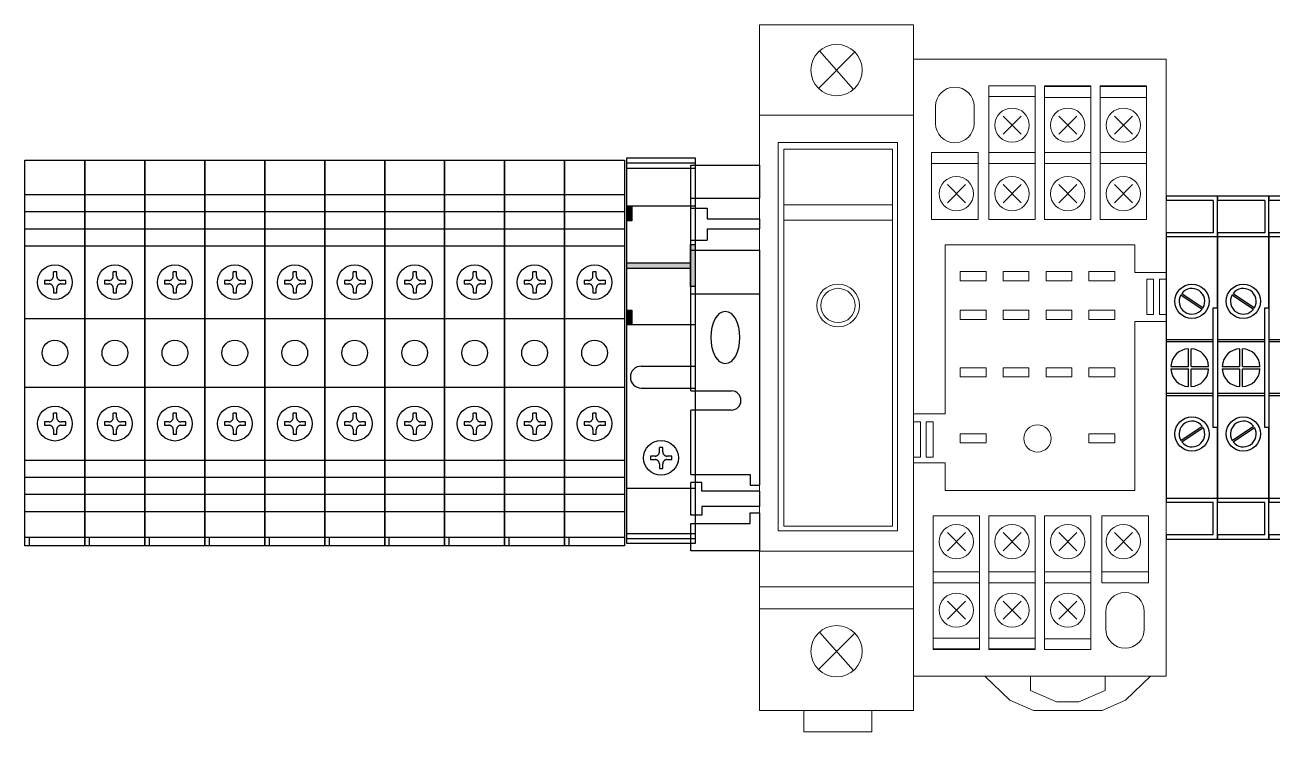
# Model space of a CAD drawing. Extents: x 310282 to 310982, y 295850 to 297850.
# Drawn here: x 310690.9 to 310836.5, y 296834.7 to 296917.2 of the extents above; entities that cross this region are included whole.
import ezdxf

# ---------------------------------------------------------------- set-up
doc = ezdxf.new("R2010")
doc.units = 0
doc.header["$MEASUREMENT"] = 0
doc.linetypes.add('ACAD_ISO02W100', pattern=[15, 12, -3])
for name, color, linetype in [('DIM', 1, 'Continuous'), ('DIMMENSION', 7, 'Continuous'), ('Layer1', 7, 'Continuous'), ('文字', 3, 'Continuous')]:
    doc.layers.add(name, color=color, linetype=linetype)

# ---------------------------------------------------------------- blocks, each defined once
blk = doc.blocks.new('69714707723d04b10-3cc3-43d9-97f8-1a0cc00e302f')
for points in [[(4.76, -208.47), (4.76, -207.87), (3.01, -207.87), (3.01, -208.47)], [(9.62, -215.32), (10.28, -215.32), (10.28, -207.87), (9.62, -207.87)], [(15.15, -207.87), (15.15, -208.47), (16.9, -208.47), (16.9, -207.87)], [(7.5, -215.32), (7.5, -215.87), (12.4, -215.87), (12.4, -215.32)]]:
    blk.add_hatch(color=7).paths.add_polyline_path(points)
at = {"color": 1}
for p, q in [((-21.75, -138.09), (-22.75, -138.09)), ((-21.75, -137.59), (-21.75, -144.59)), ((-18.75, -137.59), (-18.75, -144.59)), ((-16.75, -137.59), (-16.75, -144.59)), ((-14.75, -137.59), (-14.75, -144.59)), ((-12.75, -137.59), (-12.75, -144.59)), ((-4.25, -137.59), (-4.25, -144.59)), ((3.75, -137.59), (3.75, -144.59)), ((12.25, -137.59), (12.25, -144.59)), ((14.25, -137.59), (14.25, -144.59)), ((16.25, -137.59), (16.25, -144.59)), ((18.25, -137.59), (18.25, -144.59)), ((-21.75, -173.1), (-22.75, -173.1)), ((-21.75, -172.6), (-21.75, -179.6)), ((-18.75, -172.6), (-18.75, -179.6)), ((-16.75, -172.6), (-16.75, -179.6)), ((-14.75, -172.6), (-14.75, -179.6)), ((-12.75, -172.6), (-12.75, -179.6)), ((-4.25, -172.6), (-4.25, -179.6)), ((3.75, -172.6), (3.75, -179.6)), ((12.25, -172.6), (12.25, -179.6)), ((14.25, -172.6), (14.25, -179.6)), ((16.25, -172.6), (16.25, -179.6)), ((18.25, -172.6), (18.25, -179.6))]:
    blk.add_line(p, q, dxfattribs=at)
at = {"color": 7}
for p, q in [((-21.75, -145.09), (-22.75, -145.09)), ((-21.75, -144.59), (-21.75, -151.59)), ((-18.75, -144.59), (-18.75, -151.59)), ((-16.75, -144.59), (-16.75, -151.59)), ((-14.75, -144.59), (-14.75, -151.59)), ((-12.75, -144.59), (-12.75, -151.59)), ((-4.25, -144.59), (-4.25, -151.59)), ((3.75, -144.59), (3.75, -151.59)), ((12.25, -144.59), (12.25, -151.59)), ((14.25, -144.59), (14.25, -151.59)), ((16.25, -144.59), (16.25, -151.59)), ((18.25, -144.59), (18.25, -151.59)), ((-21.75, -158.6), (-21.75, -165.6)), ((-18.75, -158.6), (-18.75, -165.6)), ((-16.75, -158.6), (-16.75, -165.6)), ((-14.75, -158.6), (-14.75, -165.6)), ((-12.75, -158.6), (-12.75, -165.6)), ((-4.25, -158.6), (-4.25, -165.6)), ((3.75, -158.6), (3.75, -165.6)), ((12.25, -158.6), (12.25, -165.6)), ((14.25, -158.6), (14.25, -165.6)), ((16.25, -158.6), (16.25, -165.6)), ((18.25, -158.6), (18.25, -165.6)), ((-21.75, -159.1), (-22.75, -159.1)), ((-21.75, -180.1), (-22.75, -180.1)), ((-21.75, -179.6), (-21.75, -186.6)), ((-18.75, -179.6), (-18.75, -186.6)), ((-16.75, -179.6), (-16.75, -186.6)), ((-14.75, -179.6), (-14.75, -186.6)), ((-12.75, -179.6), (-12.75, -186.6)), ((-4.25, -179.6), (-4.25, -186.6)), ((3.75, -179.6), (3.75, -186.6)), ((12.25, -179.6), (12.25, -186.6)), ((14.25, -179.6), (14.25, -186.6)), ((16.25, -179.6), (16.25, -186.6)), ((18.25, -179.6), (18.25, -186.6)), ((-21.75, -193.6), (-21.75, -200.6)), ((-18.75, -193.6), (-18.75, -200.6)), ((-16.75, -193.6), (-16.75, -200.6)), ((-14.75, -193.6), (-14.75, -200.6)), ((-12.75, -193.6), (-12.75, -200.6)), ((-4.25, -193.6), (-4.25, -200.6)), ((3.75, -193.6), (3.75, -200.6)), ((12.25, -193.6), (12.25, -200.6)), ((14.25, -193.6), (14.25, -200.6)), ((16.25, -193.6), (16.25, -200.6)), ((18.25, -193.6), (18.25, -200.6)), ((-21.75, -194.1), (-22.75, -194.1))]:
    blk.add_line(p, q, dxfattribs=at)
at = {"color": 4}
for p, q in [((-21.75, -152.09), (-22.75, -152.09)), ((-21.75, -151.59), (-21.75, -158.6)), ((-18.75, -151.59), (-18.75, -158.6)), ((-16.75, -151.59), (-16.75, -158.6)), ((-14.75, -151.59), (-14.75, -158.6)), ((-12.75, -151.59), (-12.75, -158.6)), ((-4.25, -151.59), (-4.25, -158.6)), ((3.75, -151.59), (3.75, -158.6)), ((12.25, -151.59), (12.25, -158.6)), ((14.25, -151.59), (14.25, -158.6)), ((16.25, -151.59), (16.25, -158.6)), ((18.25, -151.59), (18.25, -158.6)), ((-21.75, -187.1), (-22.75, -187.1)), ((-21.75, -186.6), (-21.75, -193.6)), ((-18.75, -186.6), (-18.75, -193.6)), ((-16.75, -186.6), (-16.75, -193.6)), ((-14.75, -186.6), (-14.75, -193.6)), ((-12.75, -186.6), (-12.75, -193.6)), ((-4.25, -186.6), (-4.25, -193.6)), ((3.75, -186.6), (3.75, -193.6)), ((12.25, -186.6), (12.25, -193.6)), ((14.25, -186.6), (14.25, -193.6)), ((16.25, -186.6), (16.25, -193.6)), ((18.25, -186.6), (18.25, -193.6))]:
    blk.add_line(p, q, dxfattribs=at)
at = {"color": 3}
for p, q in [((-21.75, -165.6), (-21.75, -172.6)), ((-18.75, -165.6), (-18.75, -172.6)), ((-16.75, -165.6), (-16.75, -172.6)), ((-14.75, -165.6), (-14.75, -172.6)), ((-12.75, -165.6), (-12.75, -172.6)), ((-4.25, -165.6), (-4.25, -172.6)), ((3.75, -165.6), (3.75, -172.6)), ((12.25, -165.6), (12.25, -172.6)), ((14.25, -165.6), (14.25, -172.6)), ((16.25, -165.6), (16.25, -172.6)), ((18.25, -165.6), (18.25, -172.6)), ((-21.75, -166.1), (-22.75, -166.1)), ((-21.75, -200.6), (-21.75, -207.61)), ((-18.75, -200.6), (-18.75, -207.61)), ((-16.75, -200.6), (-16.75, -207.61)), ((-14.75, -200.6), (-14.75, -207.61)), ((-12.75, -200.6), (-12.75, -207.61)), ((-4.25, -200.6), (-4.25, -207.61)), ((3.75, -200.6), (3.75, -207.61)), ((12.25, -200.6), (12.25, -207.61)), ((14.25, -200.6), (14.25, -207.61)), ((16.25, -200.6), (16.25, -207.61)), ((18.25, -200.6), (18.25, -207.61)), ((-21.75, -201.1), (-22.75, -201.1))]:
    blk.add_line(p, q, dxfattribs=at)
at = {"color": 0}
for p, q in [((-21.91, -207.87), (-21.91, -215.87)), ((-21.31, -207.87), (-21.31, -215.87)), ((-16.02, -207.87), (-16.02, -215.87)), ((21.33, -207.87), (21.33, -215.87)), ((21.92, -207.87), (21.92, -215.87)), ((-4.35, -209.57), (-4.35, -215.87)), ((-1.78, -209.57), (-1.78, -215.87))]:
    blk.add_line(p, q, dxfattribs=at)
at = {"color": 1, "elevation": 0}
for points in [[(22.25, -137.59), (22.25, -144.59), (-22.75, -144.59), (-22.75, -137.59)], [(22.25, -172.6), (22.25, -179.6), (-22.75, -179.6), (-22.75, -172.6)]]:
    blk.add_lwpolyline(points, close=True, dxfattribs=at)
at = {"color": 7, "elevation": 0}
for points in [[(22.25, -144.59), (22.25, -151.59), (-22.75, -151.59), (-22.75, -144.59)], [(22.25, -158.6), (22.25, -165.6), (-22.75, -165.6), (-22.75, -158.6)], [(22.25, -179.6), (22.25, -186.6), (-22.75, -186.6), (-22.75, -179.6)], [(22.25, -193.6), (22.25, -200.6), (-22.75, -200.6), (-22.75, -193.6)]]:
    blk.add_lwpolyline(points, close=True, dxfattribs=at)
at = {"color": 4, "elevation": 0}
for points in [[(22.25, -151.59), (22.25, -158.6), (-22.75, -158.6), (-22.75, -151.59)], [(22.25, -186.6), (22.25, -193.6), (-22.75, -193.6), (-22.75, -186.6)]]:
    blk.add_lwpolyline(points, close=True, dxfattribs=at)
at = {"color": 3, "elevation": 0}
for points in [[(22.25, -165.6), (22.25, -172.6), (-22.75, -172.6), (-22.75, -165.6)], [(22.25, -200.6), (22.25, -207.61), (-22.75, -207.61), (-22.75, -200.6)]]:
    blk.add_lwpolyline(points, close=True, dxfattribs=at)
at = {"color": 0, "elevation": 0}
for points in [[(22.5, -207.87), (22.5, -215.87), (-22.5, -215.87), (-22.5, -207.87)], [(16.9, -207.87), (16.9, -215.87), (3.01, -215.87), (3.01, -207.87)], [(4.76, -207.87), (4.76, -208.47), (3.01, -208.47), (3.01, -207.87)], [(10.28, -207.87), (10.28, -215.32), (9.62, -215.32), (9.62, -207.87)], [(16.9, -207.87), (16.9, -208.47), (15.15, -208.47), (15.15, -207.87)], [(12.4, -215.32), (12.4, -215.87), (7.5, -215.87), (7.5, -215.32)]]:
    blk.add_lwpolyline(points, close=True, dxfattribs=at)
at = {"color": 1}
for centre in [(-0.25, -141.09), (-0.25, -176.1)]:
    blk.add_circle(centre, 1.5, dxfattribs=at)
at = {"color": 7}
for centre in [(-0.25, -148.09), (-0.25, -162.1), (-0.25, -183.1), (-0.25, -197.1)]:
    blk.add_circle(centre, 1.5, dxfattribs=at)
at = {"color": 4}
for centre in [(-0.25, -155.1), (-0.25, -190.1)]:
    blk.add_circle(centre, 1.5, dxfattribs=at)
at = {"color": 3}
for centre in [(-0.25, -169.1), (-0.25, -204.11)]:
    blk.add_circle(centre, 1.5, dxfattribs=at)
at = {"color": 0}
blk.add_arc((-3.07, -209.57), 1.28, 0, 180, dxfattribs=at)
at = {"layer": 'Layer1', "color": 1, "lineweight": -3, "ltscale": 50}
for centre in [(-8.5, -141.09), (8, -141.09), (-8.5, -176.1), (8, -176.1)]:
    blk.add_circle(centre, 2.03, dxfattribs=at)
at = {"layer": 'Layer1', "color": 7, "lineweight": -3, "ltscale": 50}
for centre in [(-8.5, -148.09), (8, -148.09), (-8.5, -162.1), (8, -162.1), (-8.5, -183.1), (8, -183.1), (-8.5, -197.1), (8, -197.1), (-12.5, -211.87)]:
    blk.add_circle(centre, 2.03, dxfattribs=at)
at = {"layer": 'Layer1', "color": 4, "lineweight": -3, "ltscale": 50}
for centre in [(-8.5, -155.1), (8, -155.1), (-8.5, -190.1), (8, -190.1)]:
    blk.add_circle(centre, 2.03, dxfattribs=at)
at = {"layer": 'Layer1', "color": 3, "lineweight": -3, "ltscale": 50}
for centre in [(-8.5, -169.1), (8, -169.1), (-8.5, -204.11), (8, -204.11)]:
    blk.add_circle(centre, 2.03, dxfattribs=at)
at = {"layer": '文字', "color": 1, "linetype": 'ACAD_ISO02W100'}
for p, q in [((-9.2, -140.91), (-9.75, -140.91)), ((-9.75, -140.91), (-9.75, -141.3)), ((-8.69, -139.89), (-8.69, -140.4)), ((-8.3, -139.89), (-8.69, -139.89)), ((-8.3, -140.4), (-8.3, -139.89)), ((-7.79, -140.91), (-7.28, -140.91)), ((-7.28, -141.3), (-7.28, -140.91)), ((7.3, -140.91), (6.75, -140.91)), ((6.75, -140.91), (6.75, -141.3)), ((7.81, -139.89), (7.81, -140.4)), ((8.2, -139.89), (7.81, -139.89)), ((8.2, -140.4), (8.2, -139.89)), ((8.71, -140.91), (9.22, -140.91)), ((9.22, -141.3), (9.22, -140.91)), ((-9.75, -141.3), (-9.2, -141.3)), ((-8.69, -141.81), (-8.69, -142.36)), ((-8.69, -142.36), (-8.3, -142.36)), ((-8.3, -142.36), (-8.3, -141.81)), ((-7.79, -141.3), (-7.28, -141.3)), ((6.75, -141.3), (7.3, -141.3)), ((7.81, -141.81), (7.81, -142.36)), ((7.81, -142.36), (8.2, -142.36)), ((8.2, -142.36), (8.2, -141.81)), ((8.71, -141.3), (9.22, -141.3)), ((-9.2, -175.91), (-9.75, -175.91)), ((-9.75, -175.91), (-9.75, -176.31)), ((-8.69, -174.89), (-8.69, -175.4)), ((-8.3, -174.89), (-8.69, -174.89)), ((-8.3, -175.4), (-8.3, -174.89)), ((-7.79, -175.91), (-7.28, -175.91)), ((-7.28, -176.31), (-7.28, -175.91)), ((7.3, -175.91), (6.75, -175.91)), ((6.75, -175.91), (6.75, -176.31)), ((7.81, -174.89), (7.81, -175.4)), ((8.2, -174.89), (7.81, -174.89)), ((8.2, -175.4), (8.2, -174.89)), ((8.71, -175.91), (9.22, -175.91)), ((9.22, -176.31), (9.22, -175.91)), ((-9.75, -176.31), (-9.2, -176.31)), ((-8.69, -176.82), (-8.69, -177.37)), ((-8.69, -177.37), (-8.3, -177.37)), ((-8.3, -177.37), (-8.3, -176.82)), ((-7.79, -176.31), (-7.28, -176.31)), ((6.75, -176.31), (7.3, -176.31)), ((7.81, -176.82), (7.81, -177.37)), ((7.81, -177.37), (8.2, -177.37)), ((8.2, -177.37), (8.2, -176.82)), ((8.71, -176.31), (9.22, -176.31))]:
    blk.add_line(p, q, dxfattribs=at)
at = {"layer": '文字', "color": 7, "linetype": 'ACAD_ISO02W100'}
for p, q in [((-8.69, -146.89), (-8.69, -147.4)), ((-8.3, -146.89), (-8.69, -146.89)), ((-8.3, -147.4), (-8.3, -146.89)), ((7.81, -146.89), (7.81, -147.4)), ((8.2, -146.89), (7.81, -146.89)), ((8.2, -147.4), (8.2, -146.89)), ((-9.2, -147.91), (-9.75, -147.91)), ((-9.75, -147.91), (-9.75, -148.3)), ((-9.75, -148.3), (-9.2, -148.3)), ((-7.79, -147.91), (-7.28, -147.91)), ((-7.79, -148.3), (-7.28, -148.3)), ((-7.28, -148.3), (-7.28, -147.91)), ((7.3, -147.91), (6.75, -147.91)), ((6.75, -147.91), (6.75, -148.3)), ((6.75, -148.3), (7.3, -148.3)), ((8.71, -147.91), (9.22, -147.91)), ((8.71, -148.3), (9.22, -148.3)), ((9.22, -148.3), (9.22, -147.91)), ((-8.69, -148.81), (-8.69, -149.36)), ((-8.69, -149.36), (-8.3, -149.36)), ((-8.3, -149.36), (-8.3, -148.81)), ((7.81, -148.81), (7.81, -149.36)), ((7.81, -149.36), (8.2, -149.36)), ((8.2, -149.36), (8.2, -148.81)), ((-8.69, -160.89), (-8.69, -161.4)), ((-8.3, -160.89), (-8.69, -160.89)), ((-8.3, -161.4), (-8.3, -160.89)), ((7.81, -160.89), (7.81, -161.4)), ((8.2, -160.89), (7.81, -160.89)), ((8.2, -161.4), (8.2, -160.89)), ((-9.2, -161.91), (-9.75, -161.91)), ((-9.75, -161.91), (-9.75, -162.3)), ((-9.75, -162.3), (-9.2, -162.3)), ((-8.69, -162.81), (-8.69, -163.36)), ((-8.3, -163.36), (-8.3, -162.81)), ((-7.79, -161.91), (-7.28, -161.91)), ((-7.79, -162.3), (-7.28, -162.3)), ((-7.28, -162.3), (-7.28, -161.91)), ((7.3, -161.91), (6.75, -161.91)), ((6.75, -161.91), (6.75, -162.3)), ((6.75, -162.3), (7.3, -162.3)), ((7.81, -162.81), (7.81, -163.36)), ((8.2, -163.36), (8.2, -162.81)), ((8.71, -161.91), (9.22, -161.91)), ((8.71, -162.3), (9.22, -162.3)), ((9.22, -162.3), (9.22, -161.91)), ((-8.69, -163.36), (-8.3, -163.36)), ((7.81, -163.36), (8.2, -163.36)), ((-8.69, -181.9), (-8.69, -182.4)), ((-8.3, -181.9), (-8.69, -181.9)), ((-8.3, -182.4), (-8.3, -181.9)), ((7.81, -181.9), (7.81, -182.4)), ((8.2, -181.9), (7.81, -181.9)), ((8.2, -182.4), (8.2, -181.9)), ((-9.2, -182.91), (-9.75, -182.91)), ((-9.75, -182.91), (-9.75, -183.31)), ((-9.75, -183.31), (-9.2, -183.31)), ((-7.79, -182.91), (-7.28, -182.91)), ((-7.79, -183.31), (-7.28, -183.31)), ((-7.28, -183.31), (-7.28, -182.91)), ((7.3, -182.91), (6.75, -182.91)), ((6.75, -182.91), (6.75, -183.31)), ((6.75, -183.31), (7.3, -183.31)), ((8.71, -182.91), (9.22, -182.91)), ((8.71, -183.31), (9.22, -183.31)), ((9.22, -183.31), (9.22, -182.91)), ((-8.69, -183.82), (-8.69, -184.37)), ((-8.69, -184.37), (-8.3, -184.37)), ((-8.3, -184.37), (-8.3, -183.82)), ((7.81, -183.82), (7.81, -184.37)), ((7.81, -184.37), (8.2, -184.37)), ((8.2, -184.37), (8.2, -183.82)), ((-8.69, -195.9), (-8.69, -196.41)), ((-8.3, -195.9), (-8.69, -195.9)), ((-8.3, -196.41), (-8.3, -195.9)), ((7.81, -195.9), (7.81, -196.41)), ((8.2, -195.9), (7.81, -195.9)), ((8.2, -196.41), (8.2, -195.9)), ((-9.2, -196.92), (-9.75, -196.92)), ((-9.75, -196.92), (-9.75, -197.31)), ((-9.75, -197.31), (-9.2, -197.31)), ((-8.69, -197.82), (-8.69, -198.37)), ((-8.3, -198.37), (-8.3, -197.82)), ((-7.79, -196.92), (-7.28, -196.92)), ((-7.79, -197.31), (-7.28, -197.31)), ((-7.28, -197.31), (-7.28, -196.92)), ((7.3, -196.92), (6.75, -196.92)), ((6.75, -196.92), (6.75, -197.31)), ((6.75, -197.31), (7.3, -197.31)), ((7.81, -197.82), (7.81, -198.37)), ((8.2, -198.37), (8.2, -197.82)), ((8.71, -196.92), (9.22, -196.92)), ((8.71, -197.31), (9.22, -197.31)), ((9.22, -197.31), (9.22, -196.92)), ((-8.69, -198.37), (-8.3, -198.37)), ((7.81, -198.37), (8.2, -198.37)), ((-12.69, -210.66), (-12.69, -211.17)), ((-12.3, -210.66), (-12.69, -210.66)), ((-12.3, -211.17), (-12.3, -210.66)), ((-13.2, -211.68), (-13.75, -211.68)), ((-13.75, -211.68), (-13.75, -212.08)), ((-13.75, -212.08), (-13.2, -212.08)), ((-12.69, -212.58), (-12.69, -213.14)), ((-12.3, -213.14), (-12.3, -212.58)), ((-11.79, -211.68), (-11.27, -211.68)), ((-11.79, -212.08), (-11.27, -212.08)), ((-11.27, -212.08), (-11.27, -211.68)), ((-12.69, -213.14), (-12.3, -213.14))]:
    blk.add_line(p, q, dxfattribs=at)
at = {"layer": '文字', "color": 4, "linetype": 'ACAD_ISO02W100'}
for p, q in [((-8.69, -153.89), (-8.69, -154.4)), ((-8.3, -153.89), (-8.69, -153.89)), ((-8.3, -154.4), (-8.3, -153.89)), ((7.81, -153.89), (7.81, -154.4)), ((8.2, -153.89), (7.81, -153.89)), ((8.2, -154.4), (8.2, -153.89)), ((-9.2, -154.91), (-9.75, -154.91)), ((-9.75, -154.91), (-9.75, -155.3)), ((-9.75, -155.3), (-9.2, -155.3)), ((-8.69, -155.81), (-8.69, -156.36)), ((-8.3, -156.36), (-8.3, -155.81)), ((-7.79, -154.91), (-7.28, -154.91)), ((-7.79, -155.3), (-7.28, -155.3)), ((-7.28, -155.3), (-7.28, -154.91)), ((7.3, -154.91), (6.75, -154.91)), ((6.75, -154.91), (6.75, -155.3)), ((6.75, -155.3), (7.3, -155.3)), ((7.81, -155.81), (7.81, -156.36)), ((8.2, -156.36), (8.2, -155.81)), ((8.71, -154.91), (9.22, -154.91)), ((8.71, -155.3), (9.22, -155.3)), ((9.22, -155.3), (9.22, -154.91)), ((-8.69, -156.36), (-8.3, -156.36)), ((7.81, -156.36), (8.2, -156.36)), ((-8.69, -188.9), (-8.69, -189.41)), ((-8.3, -188.9), (-8.69, -188.9)), ((-8.3, -189.41), (-8.3, -188.9)), ((7.81, -188.9), (7.81, -189.41)), ((8.2, -188.9), (7.81, -188.9)), ((8.2, -189.41), (8.2, -188.9)), ((-9.2, -189.92), (-9.75, -189.92)), ((-9.75, -189.92), (-9.75, -190.31)), ((-9.75, -190.31), (-9.2, -190.31)), ((-7.79, -189.92), (-7.28, -189.92)), ((-7.79, -190.31), (-7.28, -190.31)), ((-7.28, -190.31), (-7.28, -189.92)), ((7.3, -189.92), (6.75, -189.92)), ((6.75, -189.92), (6.75, -190.31)), ((6.75, -190.31), (7.3, -190.31)), ((8.71, -189.92), (9.22, -189.92)), ((8.71, -190.31), (9.22, -190.31)), ((9.22, -190.31), (9.22, -189.92)), ((-8.69, -190.82), (-8.69, -191.37)), ((-8.69, -191.37), (-8.3, -191.37)), ((-8.3, -191.37), (-8.3, -190.82)), ((7.81, -190.82), (7.81, -191.37)), ((7.81, -191.37), (8.2, -191.37)), ((8.2, -191.37), (8.2, -190.82))]:
    blk.add_line(p, q, dxfattribs=at)
at = {"layer": '文字', "color": 3, "linetype": 'ACAD_ISO02W100'}
for p, q in [((-9.2, -168.91), (-9.75, -168.91)), ((-9.75, -168.91), (-9.75, -169.3)), ((-8.69, -167.89), (-8.69, -168.4)), ((-8.3, -167.89), (-8.69, -167.89)), ((-8.3, -168.4), (-8.3, -167.89)), ((-7.79, -168.91), (-7.28, -168.91)), ((-7.28, -169.3), (-7.28, -168.91)), ((7.3, -168.91), (6.75, -168.91)), ((6.75, -168.91), (6.75, -169.3)), ((7.81, -167.89), (7.81, -168.4)), ((8.2, -167.89), (7.81, -167.89)), ((8.2, -168.4), (8.2, -167.89)), ((8.71, -168.91), (9.22, -168.91)), ((9.22, -169.3), (9.22, -168.91)), ((-9.75, -169.3), (-9.2, -169.3)), ((-8.69, -169.81), (-8.69, -170.37)), ((-8.69, -170.37), (-8.3, -170.37)), ((-8.3, -170.37), (-8.3, -169.81)), ((-7.79, -169.3), (-7.28, -169.3)), ((6.75, -169.3), (7.3, -169.3)), ((7.81, -169.81), (7.81, -170.37)), ((7.81, -170.37), (8.2, -170.37)), ((8.2, -170.37), (8.2, -169.81)), ((8.71, -169.3), (9.22, -169.3)), ((-8.69, -202.9), (-8.69, -203.41)), ((-8.3, -202.9), (-8.69, -202.9)), ((-8.3, -203.41), (-8.3, -202.9)), ((7.81, -202.9), (7.81, -203.41)), ((8.2, -202.9), (7.81, -202.9)), ((8.2, -203.41), (8.2, -202.9)), ((-9.2, -203.92), (-9.75, -203.92)), ((-9.75, -203.92), (-9.75, -204.31)), ((-9.75, -204.31), (-9.2, -204.31)), ((-8.69, -204.82), (-8.69, -205.37)), ((-8.3, -205.37), (-8.3, -204.82)), ((-7.79, -203.92), (-7.28, -203.92)), ((-7.79, -204.31), (-7.28, -204.31)), ((-7.28, -204.31), (-7.28, -203.92)), ((7.3, -203.92), (6.75, -203.92)), ((6.75, -203.92), (6.75, -204.31)), ((6.75, -204.31), (7.3, -204.31)), ((7.81, -204.82), (7.81, -205.37)), ((8.2, -205.37), (8.2, -204.82)), ((8.71, -203.92), (9.22, -203.92)), ((8.71, -204.31), (9.22, -204.31)), ((9.22, -204.31), (9.22, -203.92)), ((-8.69, -205.37), (-8.3, -205.37)), ((7.81, -205.37), (8.2, -205.37))]:
    blk.add_line(p, q, dxfattribs=at)
at = {"layer": '文字', "color": 1, "linetype": 'ACAD_ISO02W100'}
for centre, start, end in [((-9.2, -140.4), 270, 0), ((-7.79, -140.4), 180, 270), ((7.3, -140.4), 270, 0), ((8.71, -140.4), 180, 270), ((-9.2, -141.81), 0, 90), ((-7.79, -141.81), 90, 180), ((7.3, -141.81), 0, 90), ((8.71, -141.81), 90, 180), ((-9.2, -175.4), 270, 0), ((-7.79, -175.4), 180, 270), ((7.3, -175.4), 270, 0), ((8.71, -175.4), 180, 270), ((-9.2, -176.82), 0, 90), ((-7.79, -176.82), 90, 180), ((7.3, -176.82), 0, 90), ((8.71, -176.82), 90, 180)]:
    blk.add_arc(centre, 0.509, start, end, dxfattribs=at)
at = {"layer": '文字', "color": 7, "linetype": 'ACAD_ISO02W100'}
for centre, start, end in [((-9.2, -147.4), 270, 0), ((-9.2, -148.81), 0, 90), ((-7.79, -147.4), 180, 270), ((-7.79, -148.81), 90, 180), ((7.3, -147.4), 270, 0), ((7.3, -148.81), 0, 90), ((8.71, -147.4), 180, 270), ((8.71, -148.81), 90, 180), ((-9.2, -161.4), 270, 0), ((-7.79, -161.4), 180, 270), ((7.3, -161.4), 270, 0), ((8.71, -161.4), 180, 270), ((-9.2, -162.81), 0, 90), ((-7.79, -162.81), 90, 180), ((7.3, -162.81), 0, 90), ((8.71, -162.81), 90, 180), ((-9.2, -182.4), 270, 0), ((-9.2, -183.82), 0, 90), ((-7.79, -182.4), 180, 270), ((-7.79, -183.82), 90, 180), ((7.3, -182.4), 270, 0), ((7.3, -183.82), 0, 90), ((8.71, -182.4), 180, 270), ((8.71, -183.82), 90, 180), ((-9.2, -196.41), 270, 0), ((-7.79, -196.41), 180, 270), ((7.3, -196.41), 270, 0), ((8.71, -196.41), 180, 270), ((-9.2, -197.82), 0, 90), ((-7.79, -197.82), 90, 180), ((7.3, -197.82), 0, 90), ((8.71, -197.82), 90, 180), ((-13.2, -211.17), 270, 0), ((-11.79, -211.17), 180, 270), ((-13.2, -212.58), 0, 90), ((-11.79, -212.58), 90, 180)]:
    blk.add_arc(centre, 0.509, start, end, dxfattribs=at)
at = {"layer": '文字', "color": 4, "linetype": 'ACAD_ISO02W100'}
for centre, start, end in [((-9.2, -154.4), 270, 0), ((-9.2, -155.81), 0, 90), ((-7.79, -154.4), 180, 270), ((-7.79, -155.81), 90, 180), ((7.3, -154.4), 270, 0), ((7.3, -155.81), 0, 90), ((8.71, -154.4), 180, 270), ((8.71, -155.81), 90, 180), ((-9.2, -189.41), 270, 0), ((-9.2, -190.82), 0, 90), ((-7.79, -189.41), 180, 270), ((-7.79, -190.82), 90, 180), ((7.3, -189.41), 270, 0), ((7.3, -190.82), 0, 90), ((8.71, -189.41), 180, 270), ((8.71, -190.82), 90, 180)]:
    blk.add_arc(centre, 0.509, start, end, dxfattribs=at)
at = {"layer": '文字', "color": 3, "linetype": 'ACAD_ISO02W100'}
for centre, start, end in [((-9.2, -168.4), 270, 0), ((-7.79, -168.4), 180, 270), ((7.3, -168.4), 270, 0), ((8.71, -168.4), 180, 270), ((-9.2, -169.81), 0, 90), ((-7.79, -169.81), 90, 180), ((7.3, -169.81), 0, 90), ((8.71, -169.81), 90, 180), ((-9.2, -203.41), 270, 0), ((-7.79, -203.41), 180, 270), ((7.3, -203.41), 270, 0), ((8.71, -203.41), 180, 270), ((-9.2, -204.82), 0, 90), ((-7.79, -204.82), 90, 180), ((7.3, -204.82), 0, 90), ((8.71, -204.82), 90, 180)]:
    blk.add_arc(centre, 0.509, start, end, dxfattribs=at)
blk = doc.blocks.new('929031360ec87971d-3d72-45e4-801c-d9072299594a')
at = {"ltscale": 10}
for p, q in [((-73.75, -1.45), (-73.75, 24.89)), ((-73.75, 21.05), (-65.75, 21.05)), ((-12.75, 20.76), (-18.25, 20.76)), ((-12.75, 20.76), (-12.75, 17.01)), ((-6.75, 20.76), (-12.25, 20.76)), ((-6.75, 20.76), (-6.75, 17.01)), ((-0.75, 20.76), (-6.25, 20.76)), ((-73.75, 19.89), (-71.85, 19.89)), ((-71.85, 19.89), (-71.85, 18.64)), ((-71.85, 18.64), (-65.75, 18.64)), ((-73.75, 16.13), (-71.85, 16.13)), ((-71.85, 17.47), (-65.75, 17.47)), ((-71.85, 17.47), (-71.85, 16.13)), ((-12.75, 17.01), (-18.25, 17.01)), ((-12.25, 16.51), (-18.25, 16.51)), ((-6.75, 17.01), (-12.25, 17.01)), ((-6.25, 16.51), (-12.25, 16.51)), ((-0.75, 17.01), (-6.25, 17.01)), ((-0.25, 16.51), (-6.25, 16.51)), ((-73.75, 14.96), (-65.75, 14.96)), ((-73.75, 9.89), (-65.75, 9.89)), ((-16.55, 9.76), (-14.06, 8.09)), ((-16.44, 9.92), (-13.95, 8.26)), ((-10.55, 9.76), (-8.06, 8.09)), ((-10.44, 9.92), (-7.95, 8.26)), ((-12.75, 4.26), (-18.25, 4.26)), ((-15.65, 1.45), (-15.65, 3.46)), ((-15.35, 1.45), (-15.35, 3.46)), ((-6.75, 4.26), (-12.25, 4.26)), ((-9.65, 1.45), (-9.65, 3.46)), ((-9.35, 1.45), (-9.35, 3.46)), ((-0.75, 4.26), (-6.25, 4.26)), ((-17.7, 1.41), (-15.69, 1.41)), ((-17.7, 1.11), (-15.69, 1.11)), ((-15.65, -0.94), (-15.65, 1.07)), ((-15.35, -0.94), (-15.35, 1.07)), ((-15.31, 1.41), (-13.3, 1.41)), ((-15.31, 1.11), (-13.3, 1.11)), ((-11.7, 1.41), (-9.69, 1.41)), ((-11.7, 1.11), (-9.69, 1.11)), ((-9.65, -0.94), (-9.65, 1.07)), ((-9.35, -0.94), (-9.35, 1.07)), ((-9.31, 1.41), (-7.3, 1.41)), ((-9.31, 1.11), (-7.3, 1.11)), ((-12.75, -1.74), (-18.25, -1.74)), ((-6.75, -1.74), (-12.25, -1.74)), ((-0.75, -1.74), (-6.25, -1.74)), ((-16.55, -7.23), (-14.06, -5.57)), ((-16.44, -7.4), (-13.95, -5.73)), ((-10.55, -7.23), (-8.06, -5.57)), ((-10.44, -7.4), (-7.95, -5.73)), ((-73.75, -11.19), (-66.84, -11.19)), ((-66.84, -11.19), (-66.84, -12.44)), ((-72.48, -12.14), (-73.75, -12.14)), ((-72.48, -13.14), (-72.48, -12.14)), ((-66.84, -12.44), (-65.75, -12.44)), ((-65.75, -13.14), (-72.48, -13.14)), ((-12.25, -13.99), (-18.25, -13.99)), ((-12.75, -14.49), (-18.25, -14.49)), ((-12.75, -18.24), (-12.75, -14.49)), ((-6.25, -13.99), (-12.25, -13.99)), ((-6.75, -14.49), (-12.25, -14.49)), ((-6.75, -18.24), (-6.75, -14.49)), ((-0.25, -13.99), (-6.25, -13.99)), ((-0.75, -14.49), (-6.25, -14.49)), ((-72.48, -15.94), (-73.75, -15.94)), ((-65.75, -14.95), (-72.48, -14.95)), ((-72.48, -14.95), (-72.48, -15.94)), ((-66.84, -16.94), (-66.84, -15.69)), ((-66.84, -15.69), (-65.75, -15.69)), ((-73.75, -16.94), (-66.84, -16.94)), ((-12.75, -18.24), (-18.25, -18.24)), ((-6.75, -18.24), (-12.25, -18.24)), ((-0.75, -18.24), (-6.25, -18.24))]:
    blk.add_line(p, q, dxfattribs=at)
for points in [[(-73.75, 24.89), (-65.75, 24.89), (-65.75, 21.05)], [(-12.25, 8.26), (-12.25, 21.26), (-18.25, 21.26), (-18.25, 20.76)], [(-6.25, 8.26), (-6.25, 21.26), (-12.25, 21.26), (-12.25, 20.76)], [(-0.25, 8.26), (-0.25, 21.26), (-6.25, 21.26), (-6.25, 20.76)], [(-65.75, 18.64), (-65.75, 17.47)], [(-18.25, 17.01), (-18.25, -14.49)], [(-12.25, 17.01), (-12.25, -14.49)], [(-6.25, 17.01), (-6.25, -14.49)], [(-65.75, 14.96), (-65.75, -12.44)], [(-12.25, -5.74), (-12.75, -5.74), (-12.75, 8.26), (-12.25, 8.26)], [(-6.25, -5.74), (-6.75, -5.74), (-6.75, 8.26), (-6.25, 8.26)], [(-12.75, 4.51), (-18.25, 4.51), (-18.25, -1.99), (-12.75, -1.99)], [(-6.75, 4.51), (-12.25, 4.51), (-12.25, -1.99), (-6.75, -1.99)], [(-0.75, 4.51), (-6.25, 4.51), (-6.25, -1.99), (-0.75, -1.99)], [(-73.75, -1.45), (-69.03, -1.45)], [(-73.75, -11.19), (-73.75, -3.69)], [(-69.03, -3.69), (-73.75, -3.69)], [(-18.25, -18.24), (-18.25, -18.74), (-12.25, -18.74), (-12.25, -5.74)], [(-12.25, -18.24), (-12.25, -18.74), (-6.25, -18.74), (-6.25, -5.74)], [(-6.25, -18.24), (-6.25, -18.74), (-0.25, -18.74), (-0.25, -5.74)], [(-73.75, -15.94), (-73.75, -12.14)], [(-65.75, -13.14), (-65.75, -14.95)], [(-65.75, -15.69), (-65.75, -20.11), (-73.75, -20.11), (-73.75, -16.94)]]:
    blk.add_lwpolyline(points, dxfattribs=at)
for centre in [(-15.25, 9.01), (-9.25, 9.01), (-15.25, -6.48), (-9.25, -6.48)]:
    blk.add_circle(centre, 2, dxfattribs=at)
for centre, radius, start, end in [((-15.25, 9.01), 1.5, 330.1086, 142.4635), ((-9.25, 9.01), 1.5, 330.1086, 142.4635), ((-15.25, 9.01), 1.5, 150.1086, 322.4635), ((-9.25, 9.01), 1.5, 150.1086, 322.4635), ((-15.59, 1.35), 2.11, 91.665, 178.335), ((-15.41, 1.35), 2.11, 1.665, 88.335), ((-9.59, 1.35), 2.11, 91.665, 178.335), ((-9.41, 1.35), 2.11, 1.665, 88.335), ((-15.59, 1.17), 2.11, 181.665, 268.335), ((-15.69, 1.45), 0.0438, 270, 0), ((-15.69, 1.07), 0.0438, 0, 90), ((-15.31, 1.45), 0.0438, 180, 270), ((-15.41, 1.17), 2.11, 271.665, 358.335), ((-15.31, 1.07), 0.0438, 90, 180), ((-9.59, 1.17), 2.11, 181.665, 268.335), ((-9.69, 1.45), 0.0438, 270, 0), ((-9.69, 1.07), 0.0438, 0, 90), ((-9.31, 1.45), 0.0438, 180, 270), ((-9.41, 1.17), 2.11, 271.665, 358.335), ((-9.31, 1.07), 0.0438, 90, 180), ((-69.03, -2.57), 1.12, 270, 90), ((-15.25, -6.48), 1.5, 37.5365, 209.8914), ((-15.25, -6.48), 1.5, 217.5365, 29.8914), ((-9.25, -6.48), 1.5, 37.5365, 209.8914), ((-9.25, -6.48), 1.5, 217.5365, 29.8914)]:
    blk.add_arc(centre, radius, start, end, dxfattribs=at)
blk.add_ellipse((-69.74, 4.78), major_axis=(0, -3.07), ratio=0.542435, dxfattribs=at)
at = {"layer": 'DIM', "color": 7, "linetype": 'Continuous', "lineweight": 9, "ltscale": 20}
for p, q in [((-47.75, 37.26), (-47.75, -34.74)), ((-18.25, 37.26), (-47.75, 37.26)), ((-18.25, 37.26), (-18.25, -34.74)), ((-18.25, 37.26), (-18.25, -34.74)), ((-18.25, 37.26), (-18.25, -34.74)), ((-33.54, 34.16), (-38.96, 34.16)), ((-38.96, 34.16), (-38.96, 18.57)), ((-33.54, 34.16), (-38.96, 34.16)), ((-38.96, 34.16), (-38.96, 32.89)), ((-33.54, 18.57), (-33.54, 34.16)), ((-33.54, 32.89), (-33.54, 34.16)), ((-27.04, 34.16), (-32.46, 34.16)), ((-32.46, 34.16), (-32.46, 18.57)), ((-27.04, 34.08), (-32.46, 34.08)), ((-32.46, 34.08), (-32.46, 32.81)), ((-27.04, 18.57), (-27.04, 34.16)), ((-27.04, 32.81), (-27.04, 34.08)), ((-20.54, 34.16), (-25.96, 34.16)), ((-25.96, 34.16), (-25.96, 18.57)), ((-20.54, 34.08), (-25.96, 34.08)), ((-25.96, 34.08), (-25.96, 32.81)), ((-20.54, 18.57), (-20.54, 34.16)), ((-20.54, 32.81), (-20.54, 34.08)), ((-38.96, 32.89), (-33.54, 32.89)), ((-32.46, 32.81), (-27.04, 32.81)), ((-25.96, 32.81), (-20.54, 32.81)), ((-45.19, 29.76), (-45.19, 31.76)), ((-40.69, 29.76), (-40.69, 31.76)), ((-45.66, 26.36), (-45.66, 18.57)), ((-40.23, 26.36), (-45.66, 26.36)), ((-45.66, 26.36), (-45.66, 25.09)), ((-40.23, 18.57), (-40.23, 26.36)), ((-40.23, 25.09), (-40.23, 26.36)), ((-33.54, 26.36), (-38.96, 26.36)), ((-38.96, 26.36), (-38.96, 25.09)), ((-33.54, 25.09), (-33.54, 26.36)), ((-27.04, 26.36), (-32.46, 26.36)), ((-32.46, 26.36), (-32.46, 25.09)), ((-27.04, 25.09), (-27.04, 26.36)), ((-20.54, 26.36), (-25.96, 26.36)), ((-25.96, 26.36), (-25.96, 25.09)), ((-20.54, 25.09), (-20.54, 26.36)), ((-45.66, 25.09), (-40.23, 25.09)), ((-38.96, 25.09), (-33.54, 25.09)), ((-32.46, 25.09), (-27.04, 25.09)), ((-25.96, 25.09), (-20.54, 25.09)), ((-45.66, 18.57), (-40.23, 18.57)), ((-38.96, 18.57), (-33.54, 18.57)), ((-32.46, 18.57), (-27.04, 18.57)), ((-25.96, 18.57), (-20.54, 18.57)), ((-21.93, 15.59), (-44.07, 15.59)), ((-44.07, 15.59), (-44.07, -4.13)), ((-21.93, 12.38), (-21.93, 15.59)), ((-39.29, 12.47), (-42.31, 12.47)), ((-42.31, 12.47), (-42.31, 11.4)), ((-39.29, 11.4), (-39.29, 12.47)), ((-34.28, 12.47), (-37.3, 12.47)), ((-37.3, 12.47), (-37.3, 11.4)), ((-34.28, 11.4), (-34.28, 12.47)), ((-29.27, 12.47), (-32.28, 12.47)), ((-32.28, 12.47), (-32.28, 11.4)), ((-29.27, 11.4), (-29.27, 12.47)), ((-24.25, 12.47), (-27.27, 12.47)), ((-27.27, 12.47), (-27.27, 11.4)), ((-24.25, 11.4), (-24.25, 12.47)), ((-21.93, 12.38), (-18.25, 12.38)), ((-42.31, 11.4), (-39.29, 11.4)), ((-37.3, 11.4), (-34.28, 11.4)), ((-32.28, 11.4), (-29.27, 11.4)), ((-27.27, 11.4), (-24.25, 11.4)), ((-19.72, 11.6), (-20.52, 11.6)), ((-20.52, 11.6), (-20.52, 7.46)), ((-19.72, 7.46), (-19.72, 11.6)), ((-18.25, 11.6), (-19.04, 11.6)), ((-19.04, 11.6), (-19.04, 7.46)), ((-18.25, 7.46), (-18.25, 11.6)), ((-39.29, 7.96), (-42.31, 7.96)), ((-42.31, 7.96), (-42.31, 6.9)), ((-39.29, 6.9), (-39.29, 7.96)), ((-34.28, 7.96), (-37.3, 7.96)), ((-37.3, 7.96), (-37.3, 6.9)), ((-34.28, 6.9), (-34.28, 7.96)), ((-29.27, 7.96), (-32.28, 7.96)), ((-32.28, 7.96), (-32.28, 6.9)), ((-29.27, 6.9), (-29.27, 7.96)), ((-24.25, 7.96), (-27.27, 7.96)), ((-27.27, 7.96), (-27.27, 6.9)), ((-24.25, 6.9), (-24.25, 7.96)), ((-20.52, 7.46), (-19.72, 7.46)), ((-19.04, 7.46), (-18.25, 7.46)), ((-42.31, 6.9), (-39.29, 6.9)), ((-37.3, 6.9), (-34.28, 6.9)), ((-32.28, 6.9), (-29.27, 6.9)), ((-27.27, 6.9), (-24.25, 6.9)), ((-21.93, -13.07), (-21.93, 6.66)), ((-21.93, 6.66), (-18.25, 6.66)), ((-39.29, 1.26), (-42.31, 1.26)), ((-42.31, 1.26), (-42.31, 0.19)), ((-42.31, 0.19), (-39.29, 0.19)), ((-39.29, 0.19), (-39.29, 1.26)), ((-34.28, 1.26), (-37.3, 1.26)), ((-37.3, 1.26), (-37.3, 0.19)), ((-37.3, 0.19), (-34.28, 0.19)), ((-34.28, 0.19), (-34.28, 1.26)), ((-29.27, 1.26), (-32.28, 1.26)), ((-32.28, 1.26), (-32.28, 0.19)), ((-32.28, 0.19), (-29.27, 0.19)), ((-29.27, 0.19), (-29.27, 1.26)), ((-24.25, 1.26), (-27.27, 1.26)), ((-27.27, 1.26), (-27.27, 0.19)), ((-27.27, 0.19), (-24.25, 0.19)), ((-24.25, 0.19), (-24.25, 1.26)), ((-44.07, -4.13), (-47.75, -4.13)), ((-46.96, -5.05), (-47.75, -5.05)), ((-47.75, -5.05), (-47.75, -9.18)), ((-46.96, -9.18), (-46.96, -5.05)), ((-45.48, -5.05), (-46.28, -5.05)), ((-46.28, -5.05), (-46.28, -9.18)), ((-45.48, -9.18), (-45.48, -5.05)), ((-18.25, -5.05), (-18.25, -9.18)), ((-39.29, -6.46), (-42.31, -6.46)), ((-42.31, -6.46), (-42.31, -7.53)), ((-39.29, -7.53), (-39.29, -6.46)), ((-24.25, -6.46), (-27.27, -6.46)), ((-27.27, -6.46), (-27.27, -7.53)), ((-24.25, -7.53), (-24.25, -6.46)), ((-42.31, -7.53), (-39.29, -7.53)), ((-27.27, -7.53), (-24.25, -7.53)), ((-47.75, -9.18), (-46.96, -9.18)), ((-44.07, -9.86), (-47.75, -9.86)), ((-46.28, -9.18), (-45.48, -9.18)), ((-44.07, -9.86), (-44.07, -13.07)), ((-44.07, -13.07), (-21.93, -13.07)), ((-40.04, -16.04), (-45.46, -16.04)), ((-45.46, -16.04), (-45.46, -31.64)), ((-40.04, -31.64), (-40.04, -16.04)), ((-33.54, -16.04), (-38.96, -16.04)), ((-38.96, -16.04), (-38.96, -31.64)), ((-33.54, -31.64), (-33.54, -16.04)), ((-27.04, -16.04), (-32.46, -16.04)), ((-32.46, -16.04), (-32.46, -31.64)), ((-27.04, -31.64), (-27.04, -16.04)), ((-20.34, -16.04), (-25.77, -16.04)), ((-25.77, -16.04), (-25.77, -23.84)), ((-20.34, -23.84), (-20.34, -16.04)), ((-40.04, -22.57), (-45.46, -22.57)), ((-45.46, -22.57), (-45.46, -23.84)), ((-40.04, -23.84), (-40.04, -22.57)), ((-33.54, -22.57), (-38.96, -22.57)), ((-38.96, -22.57), (-38.96, -23.84)), ((-33.54, -23.84), (-33.54, -22.57)), ((-27.04, -22.57), (-32.46, -22.57)), ((-32.46, -22.57), (-32.46, -23.84)), ((-27.04, -23.84), (-27.04, -22.57)), ((-20.34, -22.57), (-25.77, -22.57)), ((-25.77, -22.57), (-25.77, -23.84)), ((-20.34, -23.84), (-20.34, -22.57)), ((-45.46, -23.84), (-40.04, -23.84)), ((-38.96, -23.84), (-33.54, -23.84)), ((-32.46, -23.84), (-27.04, -23.84)), ((-25.77, -23.84), (-20.34, -23.84)), ((-25.31, -27.24), (-25.31, -29.24)), ((-20.81, -27.24), (-20.81, -29.24)), ((-40.04, -30.29), (-45.46, -30.29)), ((-45.46, -30.29), (-45.46, -31.56)), ((-40.04, -31.56), (-40.04, -30.29)), ((-33.54, -30.29), (-38.96, -30.29)), ((-38.96, -30.29), (-38.96, -31.56)), ((-33.54, -31.56), (-33.54, -30.29)), ((-27.04, -30.37), (-32.46, -30.37)), ((-32.46, -30.37), (-32.46, -31.64)), ((-27.04, -31.64), (-27.04, -30.37)), ((-45.46, -31.56), (-40.04, -31.56)), ((-45.46, -31.64), (-40.04, -31.64)), ((-38.96, -31.56), (-33.54, -31.56)), ((-38.96, -31.64), (-33.54, -31.64)), ((-32.46, -31.64), (-27.04, -31.64)), ((-32.46, -31.64), (-27.04, -31.64)), ((-18.25, -34.74), (-47.75, -34.74)), ((-36.5, -37.54), (-39.42, -34.74)), ((-34.11, -36.4), (-34.11, -34.74)), ((-25.39, -36.4), (-25.39, -34.74)), ((-20.08, -34.74), (-23, -37.54)), ((-31.05, -37.74), (-34.11, -36.4)), ((-28.45, -37.74), (-25.39, -36.4)), ((-33.75, -38.74), (-36.5, -37.54)), ((-28.45, -37.74), (-31.05, -37.74)), ((-25.75, -38.74), (-23, -37.54)), ((-25.75, -38.74), (-33.75, -38.74))]:
    blk.add_line(p, q, dxfattribs=at)
at = {"layer": 'DIM', "color": 7, "linetype": 'Continuous', "lineweight": 9}
for p, q in [((-37.31, 30.62), (-35.19, 28.5)), ((-35.19, 30.62), (-37.31, 28.5)), ((-30.81, 30.62), (-28.69, 28.5)), ((-28.69, 30.62), (-30.81, 28.5)), ((-24.31, 30.62), (-22.19, 28.5)), ((-22.19, 30.62), (-24.31, 28.5)), ((-43.81, 22.62), (-41.69, 20.5)), ((-41.69, 22.62), (-43.81, 20.5)), ((-37.31, 22.62), (-35.19, 20.5)), ((-35.19, 22.62), (-37.31, 20.5)), ((-30.81, 22.62), (-28.69, 20.5)), ((-28.69, 22.62), (-30.81, 20.5)), ((-24.31, 22.62), (-22.19, 20.5)), ((-22.19, 22.62), (-24.31, 20.5)), ((-41.69, -20.1), (-43.81, -17.98)), ((-43.81, -20.1), (-41.69, -17.98)), ((-35.19, -20.1), (-37.31, -17.98)), ((-37.31, -20.1), (-35.19, -17.98)), ((-28.69, -20.1), (-30.81, -17.98)), ((-30.81, -20.1), (-28.69, -17.98)), ((-22.19, -20.1), (-24.31, -17.98)), ((-24.31, -20.1), (-22.19, -17.98)), ((-41.69, -28.1), (-43.81, -25.98)), ((-43.81, -28.1), (-41.69, -25.98)), ((-35.19, -28.1), (-37.31, -25.98)), ((-37.31, -28.1), (-35.19, -25.98)), ((-28.69, -28.1), (-30.81, -25.98)), ((-30.81, -28.1), (-28.69, -25.98))]:
    blk.add_line(p, q, dxfattribs=at)
at = {"layer": 'DIM', "color": 7, "linetype": 'Continuous', "lineweight": 9, "ltscale": 20}
for centre, radius in [((-36.25, 29.56), 2), ((-29.75, 29.56), 2), ((-23.25, 29.56), 2), ((-42.75, 21.56), 2), ((-36.25, 21.56), 2), ((-29.75, 21.56), 2), ((-23.25, 21.56), 2), ((-33.28, -7), 1.59), ((-42.75, -19.04), 2), ((-36.25, -19.04), 2), ((-29.75, -19.04), 2), ((-23.25, -19.04), 2), ((-42.75, -27.04), 2), ((-36.25, -27.04), 2), ((-29.75, -27.04), 2)]:
    blk.add_circle(centre, radius, dxfattribs=at)
for centre, start, end in [((-42.94, 31.76), 0, 180), ((-42.94, 29.76), 180, 0), ((-23.06, -27.24), 0, 180), ((-23.06, -29.24), 180, 0)]:
    blk.add_arc(centre, 2.25, start, end, dxfattribs=at)
at = {"layer": 'DIMMENSION', "lineweight": 18}
for p, q in [((-65.75, -38.74), (-65.75, 41.26)), ((-65.75, 41.26), (-47.75, 41.26)), ((-47.75, 41.26), (-47.75, -38.74)), ((-54.63, 38.12), (-58.87, 33.86)), ((-58.73, 38.24), (-54.77, 33.74)), ((-65.75, 30.72), (-47.75, 30.72)), ((-62.92, 20.28), (-50.23, 20.28)), ((-62.92, 18.48), (-50.23, 18.48)), ((-65.75, -20.16), (-47.75, -20.16)), ((-65.75, -24.31), (-47.75, -24.31)), ((-65.75, -26.9), (-47.75, -26.9)), ((-54.63, -29.71), (-58.87, -33.96)), ((-58.73, -29.59), (-54.77, -34.09)), ((-47.75, -38.74), (-65.75, -38.74)), ((-60.58, -38.74), (-60.58, -41.26)), ((-52.64, -41.26), (-52.64, -38.74)), ((-60.58, -41.26), (-52.64, -41.26))]:
    blk.add_line(p, q, dxfattribs=at)
for points in [[(-63.56, 27.54), (-49.64, 27.54), (-49.64, -17.79), (-63.56, -17.79)], [(-62.92, 26.75), (-50.23, 26.75), (-50.23, -17.22), (-62.92, -17.22)]]:
    blk.add_lwpolyline(points, close=True, dxfattribs=at)
for centre, radius in [((-56.75, 35.99), 3), ((-56.57, 8.52), 2.5), ((-56.57, 8.52), 2), ((-56.75, -31.84), 3)]:
    blk.add_circle(centre, radius, dxfattribs=at)

msp = doc.modelspace()

# ---------------------------------------------------------------- block references
msp.add_blockref('929031360ec87971d-3d72-45e4-801c-d9072299594a', (310842.41, 296875.99))
at = {"rotation": 90}
msp.add_blockref('69714707723d04b10-3cc3-43d9-97f8-1a0cc00e302f', (310553.29, 296879.22), dxfattribs=at)

doc.saveas('drawing.dxf')
